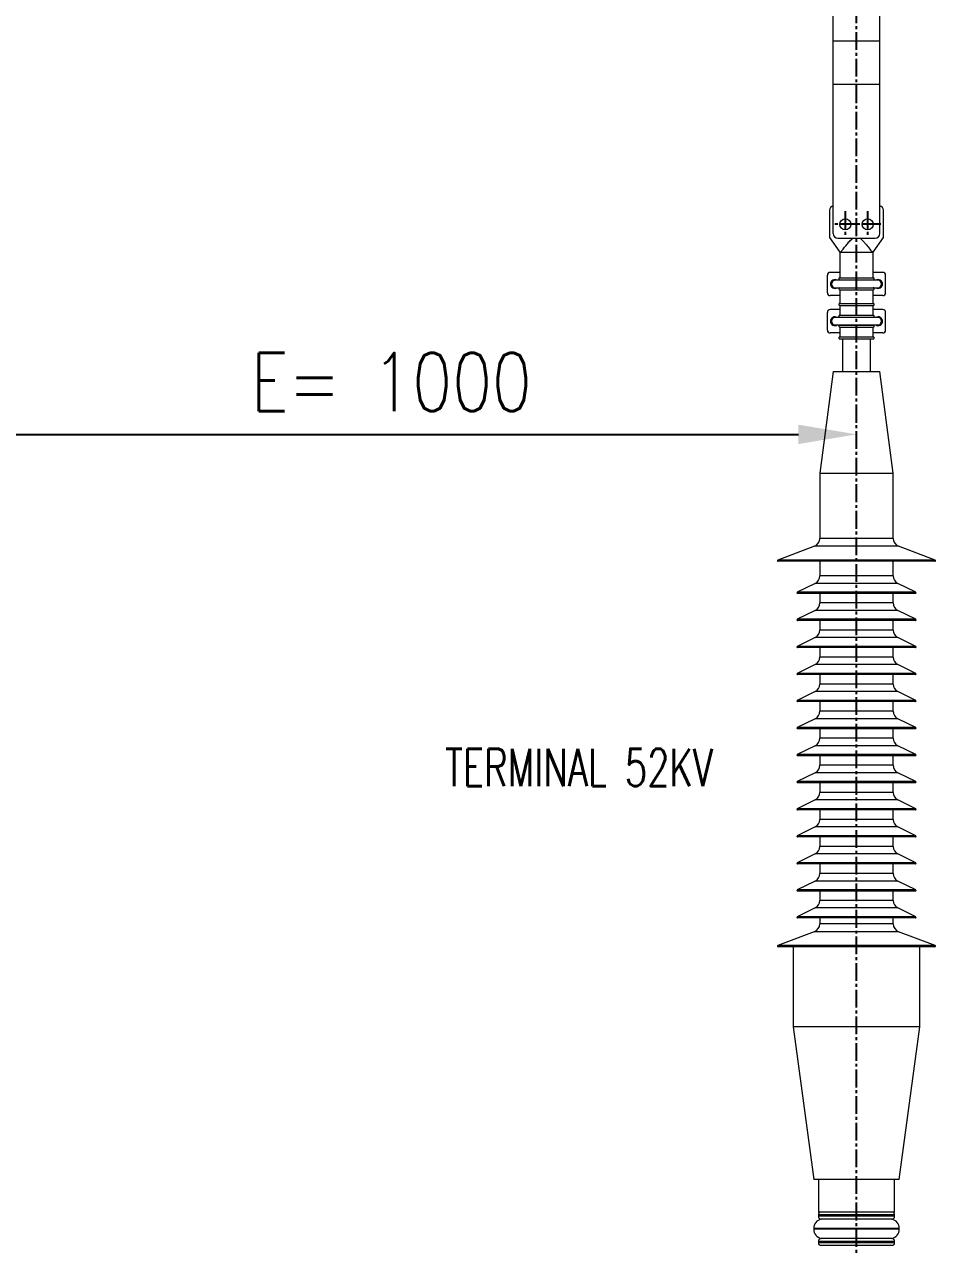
# Model space of a CAD drawing. Header units: millimetres. Extents: x 1587714 to 3094800, y -694377 to -413614.
# Drawn here: x 2030188 to 2031167, y -554249 to -552937 of the extents above; entities that cross this region are included whole.
import ezdxf

# ---------------------------------------------------------------- set-up
doc = ezdxf.new("R2010")
doc.units = ezdxf.units.MM
doc.linetypes.add('CENTER2', pattern=[28.575, 19.05, -3.175, 3.175, -3.175])
for name, color, linetype in [('0_EJES', 1, 'CENTER2'), ('M0_EQUIPOS', 7, 'Continuous'), ('M_DIM', 1, 'Continuous')]:
    doc.layers.add(name, color=color, linetype=linetype)
doc.styles.add('STYLE-MSF', font='simplex.shx', dxfattribs={"width": 0.8})
doc.dimstyles.new('DIM1-25', dxfattribs={"dimscale": 25, "dimtxt": 2.5, "dimasz": 2.5, "dimexe": 1.25, "dimexo": 0.5, "dimgap": 1, "dimtad": 1, "dimdec": 1, "dimtxsty": 'STYLE-MSF', "dimcen": 2.5, "dimclrd": 8, "dimclre": 8, "dimclrt": 3, "dimaunit": 1, "dimadec": 1, "dimazin": 2, "dimtfac": 1, "dimtdec": 1, "dimtmove": 0, "dimatfit": 3, "dimfxl": 1, "dimlwd": -1, "dimlwe": -1, "dimarcsym": 0})

# ---------------------------------------------------------------- blocks, each defined once
blk = doc.blocks.new('*D66')
at = {"layer": 'Defpoints', "color": 0}
for p in [(2030082.1, -553377.5), (2031082.1, -553377.5), (2031082.1, -553377.5)]:
    blk.add_point(p, dxfattribs=at)
at = {"layer": 'M_DIM', "color": 8}
for p, q in [((2030082.1, -553365), (2030082.1, -553346.2)), ((2031082.1, -553365), (2031082.1, -553346.2)), ((2030144.6, -553377.5), (2031019.6, -553377.5))]:
    blk.add_line(p, q, dxfattribs=at)
for points in [[(2030144.6, -553367.1), (2030144.6, -553387.9), (2030082.1, -553377.5)], [(2031019.6, -553367.1), (2031019.6, -553387.9), (2031082.1, -553377.5)]]:
    blk.add_solid(points, dxfattribs=at)
at = {"layer": 'M_DIM', "color": 3, "insert": (2030582.1, -553321.2), "char_height": 62.5, "attachment_point": 5, "style": 'STYLE-MSF'}
blk.add_mtext('E= 1000', dxfattribs=at)

msp = doc.modelspace()

# ---------------------------------------------------------------- linework, layer by layer
at = {"layer": '0_EJES'}
for p, q in [((2031082.082, -561136.8825), (2031082.082, -551102.9118)), ((2031070.0818, -553137.8644), (2031070.0818, -553165.8384)), ((2031094.0818, -553137.8644), (2031094.0818, -553165.8384)), ((2031084.0688, -553151.8514), (2031056.0948, -553151.8514)), ((2031108.0688, -553151.8514), (2031080.0948, -553151.8514))]:
    msp.add_line(p, q, dxfattribs=at)
at = {"layer": 'M0_EQUIPOS', "color": 40, "linetype": 'Continuous', "lineweight": 15}
for p, q in [((2031057.0816, -553161.8514), (2031057.0816, -552484.8514)), ((2031107.0818, -553161.8514), (2031107.0818, -552484.8514)), ((2031057.0816, -552954.8236), (2031107.0818, -552954.8236)), ((2031057.0816, -553161.8514), (2031057.0816, -553001.7624)), ((2031107.0818, -553001.7624), (2031057.0816, -553001.7624)), ((2031062.0817, -553166.8515), (2031102.0817, -553166.8515))]:
    msp.add_line(p, q, dxfattribs=at)
at = {"layer": 'M0_EQUIPOS', "color": 221, "linetype": 'Continuous', "lineweight": 15}
for p, q in [((2031053.0819, -553136.8514), (2031053.0819, -553166.1299)), ((2031111.082, -553166.1299), (2031111.082, -553136.8514)), ((2031053.0819, -553166.1299), (2031064.0902, -553181.8514)), ((2031100.0899, -553181.8514), (2031111.082, -553166.1299)), ((2031064.0902, -553181.8514), (2031064.0902, -553196.9959)), ((2031064.0902, -553181.8514), (2031065.1201, -553181.8514)), ((2031065.1201, -553181.8514), (2031099.0438, -553181.8514)), ((2031099.0438, -553181.8514), (2031100.0899, -553181.8514)), ((2031100.0733, -553196.9959), (2031100.0733, -553181.8514)), ((2031064.1178, -553203.4959), (2031053.7681, -553203.4959)), ((2031064.0902, -553196.9959), (2031064.1178, -553196.9959)), ((2031064.1178, -553196.9959), (2031064.1178, -553209.3793)), ((2031100.0456, -553209.3793), (2031100.0456, -553196.9959)), ((2031100.0456, -553196.9959), (2031100.0733, -553196.9959)), ((2031110.3954, -553203.4959), (2031100.0456, -553203.4959)), ((2031050.7683, -553225.4958), (2031050.7683, -553206.4958)), ((2031055.0179, -553215.676), (2031054.8448, -553215.6624)), ((2031055.0179, -553216.3157), (2031054.8448, -553216.3293)), ((2031105.082, -553211.9958), (2031059.082, -553211.9958)), ((2031064.1178, -553209.3793), (2031100.0456, -553209.3793)), ((2031064.1178, -553211.4959), (2031100.0456, -553211.4959)), ((2031064.1178, -553211.4959), (2031064.1178, -553211.9958)), ((2031100.0456, -553211.9958), (2031100.0456, -553211.4959)), ((2031113.3956, -553225.4958), (2031113.3956, -553206.4958)), ((2031064.1178, -553228.4958), (2031053.7681, -553228.4958)), ((2031059.082, -553219.9959), (2031105.082, -553219.9959)), ((2031064.1178, -553222.0792), (2031100.0456, -553222.0792)), ((2031064.1178, -553222.0792), (2031064.1178, -553236.8959)), ((2031100.0456, -553236.8959), (2031100.0456, -553222.0792)), ((2031110.3954, -553228.4958), (2031100.0456, -553228.4958)), ((2031064.1178, -553243.4958), (2031053.7681, -553243.4958)), ((2031064.1178, -553236.8959), (2031100.0456, -553236.8959)), ((2031064.1178, -553239.0125), (2031100.0456, -553239.0125)), ((2031064.1178, -553239.0125), (2031064.1178, -553249.5958)), ((2031100.0456, -553249.5958), (2031100.0456, -553239.0125)), ((2031110.3954, -553243.4958), (2031100.0456, -553243.4958)), ((2031050.7683, -553265.4958), (2031050.7683, -553246.4958)), ((2031055.0179, -553255.676), (2031054.8448, -553255.6624)), ((2031055.0179, -553256.3157), (2031054.8448, -553256.3293)), ((2031105.082, -553251.9959), (2031059.082, -553251.9959)), ((2031064.1178, -553249.5958), (2031100.0456, -553249.5958)), ((2031064.1178, -553251.7125), (2031100.0456, -553251.7125)), ((2031064.1178, -553251.7125), (2031064.1178, -553251.9959)), ((2031100.0456, -553251.9959), (2031100.0456, -553251.7125)), ((2031113.3956, -553265.4958), (2031113.3956, -553246.4958)), ((2031064.1178, -553268.4959), (2031053.7681, -553268.4959)), ((2031059.082, -553259.9958), (2031105.082, -553259.9958)), ((2031064.1178, -553259.9958), (2031064.1178, -553260.1792)), ((2031064.1178, -553260.1792), (2031100.0456, -553260.1792)), ((2031064.1178, -553262.2958), (2031100.0456, -553262.2958)), ((2031064.1178, -553262.2958), (2031064.1178, -553272.8792)), ((2031100.0456, -553260.1792), (2031100.0456, -553259.9958)), ((2031100.0456, -553272.8792), (2031100.0456, -553262.2958)), ((2031110.3954, -553268.4959), (2031100.0456, -553268.4959)), ((2031064.1178, -553272.8792), (2031100.0456, -553272.8792)), ((2031064.1178, -553274.9959), (2031100.0456, -553274.9959)), ((2031067.0818, -553274.9959), (2031067.0818, -553309.9958)), ((2031097.0821, -553309.9958), (2031097.0821, -553274.9959)), ((2031057.0816, -553309.9958), (2031042.582, -553418.9959)), ((2031057.0816, -553309.9958), (2031107.0818, -553309.9958)), ((2031121.582, -553418.9959), (2031107.0818, -553309.9958)), ((2031042.582, -553418.9959), (2031042.582, -553488.9958)), ((2031042.582, -553418.9959), (2031121.582, -553418.9959)), ((2031121.582, -553488.9958), (2031121.582, -553418.9959)), ((2031042.582, -553488.9958), (2031121.582, -553488.9958)), ((2031042.5834, -553488.9958), (2031042.5834, -553489.2943)), ((2031121.58, -553489.2943), (2031042.5834, -553489.2943)), ((2031121.58, -553489.2943), (2031121.58, -553488.9958)), ((2031036.7669, -553497.7125), (2030997.4913, -553512.5642)), ((2031127.397, -553497.7125), (2031036.7669, -553497.7125)), ((2031166.6722, -553512.5642), (2031127.397, -553497.7125)), ((2031166.6722, -553512.5642), (2030997.4913, -553512.5642)), ((2031166.4423, -553513.8222), (2030997.7211, -553513.8222)), ((2031042.582, -553513.8222), (2031042.582, -553529.5137)), ((2031121.582, -553529.5137), (2031121.582, -553513.8222)), ((2031121.582, -553529.5137), (2031042.582, -553529.5137)), ((2031037.5919, -553537.5709), (2031018.4659, -553547.0903)), ((2031126.5716, -553537.5709), (2031037.5919, -553537.5709)), ((2031145.6975, -553547.0903), (2031126.5716, -553537.5709)), ((2031145.6975, -553547.0903), (2031018.4659, -553547.0903)), ((2031145.4081, -553548.3222), (2031018.7554, -553548.3222)), ((2031042.582, -553548.3222), (2031042.582, -553558.5734)), ((2031121.582, -553558.5734), (2031042.582, -553558.5734)), ((2031121.582, -553558.5734), (2031121.582, -553548.3222)), ((2031037.5919, -553566.6306), (2031018.4659, -553576.15)), ((2031126.5716, -553566.6306), (2031037.5919, -553566.6306)), ((2031145.6975, -553576.15), (2031126.5716, -553566.6306)), ((2031145.6975, -553576.15), (2031018.4659, -553576.15)), ((2031145.4081, -553577.3819), (2031018.7554, -553577.3819)), ((2031042.582, -553577.3819), (2031042.582, -553587.6331)), ((2031121.582, -553587.6331), (2031121.582, -553577.3819)), ((2031037.5919, -553595.6903), (2031018.4659, -553605.2096)), ((2031126.5716, -553595.6903), (2031037.5919, -553595.6903)), ((2031121.582, -553587.6331), (2031042.582, -553587.6331)), ((2031145.6975, -553605.2096), (2031126.5716, -553595.6903)), ((2031145.6975, -553605.2096), (2031018.4659, -553605.2096)), ((2031145.4081, -553606.4415), (2031018.7554, -553606.4415)), ((2031042.582, -553606.4415), (2031042.582, -553616.6927)), ((2031121.582, -553616.6927), (2031121.582, -553606.4415)), ((2031037.5919, -553624.7499), (2031018.4659, -553634.2693)), ((2031126.5716, -553624.7499), (2031037.5919, -553624.7499)), ((2031121.582, -553616.6927), (2031042.582, -553616.6927)), ((2031145.6975, -553634.2693), (2031126.5716, -553624.7499)), ((2031145.6975, -553634.2693), (2031018.4659, -553634.2693)), ((2031145.4081, -553635.5012), (2031018.7554, -553635.5012)), ((2031042.582, -553635.5012), (2031042.582, -553645.7524)), ((2031121.582, -553645.7524), (2031121.582, -553635.5012)), ((2031121.582, -553645.7524), (2031042.582, -553645.7524)), ((2031037.5919, -553653.8096), (2031018.4659, -553663.329)), ((2031145.6975, -553663.329), (2031018.4659, -553663.329)), ((2031126.5716, -553653.8096), (2031037.5919, -553653.8096)), ((2031145.6975, -553663.329), (2031126.5716, -553653.8096)), ((2031145.4081, -553664.5609), (2031018.7554, -553664.5609)), ((2031042.582, -553664.5609), (2031042.582, -553674.8121)), ((2031121.582, -553674.8121), (2031042.582, -553674.8121)), ((2031121.582, -553674.8121), (2031121.582, -553664.5609)), ((2031037.5919, -553682.8693), (2031018.4659, -553692.3886)), ((2031126.5716, -553682.8693), (2031037.5919, -553682.8693)), ((2031145.6975, -553692.3886), (2031126.5716, -553682.8693)), ((2031145.6975, -553692.3886), (2031018.4659, -553692.3886)), ((2031145.4081, -553693.6206), (2031018.7554, -553693.6206)), ((2031042.582, -553693.6206), (2031042.582, -553703.8718)), ((2031121.582, -553703.8718), (2031121.582, -553693.6206)), ((2031037.5919, -553711.9289), (2031018.4659, -553721.4483)), ((2031126.5716, -553711.9289), (2031037.5919, -553711.9289)), ((2031121.582, -553703.8718), (2031042.582, -553703.8718)), ((2031145.6975, -553721.4483), (2031126.5716, -553711.9289)), ((2031145.6975, -553721.4483), (2031018.4659, -553721.4483)), ((2031145.4081, -553722.6802), (2031018.7554, -553722.6802)), ((2031042.582, -553722.6802), (2031042.582, -553732.9314)), ((2031121.582, -553732.9314), (2031121.582, -553722.6802)), ((2031037.5919, -553740.9886), (2031018.4659, -553750.508)), ((2031126.5716, -553740.9886), (2031037.5919, -553740.9886)), ((2031121.582, -553732.9314), (2031042.582, -553732.9314)), ((2031145.6975, -553750.508), (2031126.5716, -553740.9886)), ((2031145.6975, -553750.508), (2031018.4659, -553750.508)), ((2031145.4081, -553751.7399), (2031018.7554, -553751.7399)), ((2031042.582, -553751.7399), (2031042.582, -553761.9911)), ((2031121.582, -553761.9911), (2031121.582, -553751.7399)), ((2031121.582, -553761.9911), (2031042.582, -553761.9911)), ((2031037.5919, -553770.0483), (2031018.4659, -553779.5677)), ((2031145.6975, -553779.5677), (2031018.4659, -553779.5677)), ((2031145.4081, -553780.7996), (2031018.7554, -553780.7996)), ((2031126.5716, -553770.0483), (2031037.5919, -553770.0483)), ((2031042.582, -553780.7996), (2031042.582, -553791.0508)), ((2031121.582, -553791.0508), (2031121.582, -553780.7996)), ((2031145.6975, -553779.5677), (2031126.5716, -553770.0483)), ((2031121.582, -553791.0508), (2031042.582, -553791.0508)), ((2031037.5919, -553799.108), (2031018.4659, -553808.6273)), ((2031145.6975, -553808.6273), (2031018.4659, -553808.6273)), ((2031126.5716, -553799.108), (2031037.5919, -553799.108)), ((2031145.6975, -553808.6273), (2031126.5716, -553799.108)), ((2031145.4081, -553809.8592), (2031018.7554, -553809.8592)), ((2031042.582, -553809.8592), (2031042.582, -553820.1104)), ((2031121.582, -553820.1104), (2031042.582, -553820.1104)), ((2031121.582, -553820.1104), (2031121.582, -553809.8592)), ((2031037.5919, -553828.1676), (2031018.4659, -553837.687)), ((2031126.5716, -553828.1676), (2031037.5919, -553828.1676)), ((2031145.6975, -553837.687), (2031126.5716, -553828.1676)), ((2031145.6975, -553837.687), (2031018.4659, -553837.687)), ((2031145.4081, -553838.9189), (2031018.7554, -553838.9189)), ((2031042.582, -553838.9189), (2031042.582, -553849.1701)), ((2031121.582, -553849.1701), (2031121.582, -553838.9189)), ((2031037.5919, -553857.2273), (2031018.4659, -553866.7467)), ((2031126.5716, -553857.2273), (2031037.5919, -553857.2273)), ((2031121.582, -553849.1701), (2031042.582, -553849.1701)), ((2031145.6975, -553866.7467), (2031126.5716, -553857.2273)), ((2031145.6975, -553866.7467), (2031018.4659, -553866.7467)), ((2031145.4081, -553867.9786), (2031018.7554, -553867.9786)), ((2031042.582, -553867.9786), (2031042.582, -553878.0604)), ((2031121.582, -553878.0604), (2031121.582, -553867.9786)), ((2031037.5919, -553886.1176), (2031018.4645, -553895.6377)), ((2031126.5716, -553886.1176), (2031037.5919, -553886.1176)), ((2031121.582, -553878.0604), (2031042.582, -553878.0604)), ((2031145.6994, -553895.6377), (2031126.5716, -553886.1176)), ((2031145.6994, -553895.6377), (2031018.4645, -553895.6377)), ((2031145.4095, -553896.8696), (2031018.7539, -553896.8696)), ((2031042.5805, -553896.8696), (2031042.5805, -553903.2955)), ((2031121.5834, -553903.2955), (2031121.5834, -553896.8696)), ((2031036.7636, -553911.7137), (2030997.4913, -553926.5642)), ((2031127.3998, -553911.7137), (2031036.7636, -553911.7137)), ((2031121.5834, -553903.2955), (2031042.5805, -553903.2955)), ((2031166.6722, -553926.5642), (2031127.3998, -553911.7137)), ((2031166.6722, -553926.5642), (2030997.4913, -553926.5642)), ((2031166.4423, -553927.8222), (2030997.7211, -553927.8222)), ((2031014.0819, -553927.8222), (2031014.0819, -554013.8222)), ((2031150.082, -554013.8222), (2031150.082, -553927.8222)), ((2031014.0819, -554013.8222), (2031036.0817, -554177.8222)), ((2031150.082, -554013.8222), (2031014.0819, -554013.8222)), ((2031128.0817, -554177.8222), (2031150.082, -554013.8222)), ((2031128.0817, -554177.8222), (2031036.0817, -554177.8222)), ((2031041.0818, -554177.8222), (2031041.0818, -554212.8222)), ((2031123.0816, -554212.8222), (2031123.0816, -554177.8222)), ((2031123.0816, -554212.8222), (2031041.0818, -554212.8222)), ((2031121.1418, -554213.0157), (2031043.0216, -554213.0157)), ((2031041.0818, -554215.8222), (2031041.0818, -554217.3222)), ((2031123.0816, -554215.8222), (2031041.0818, -554215.8222)), ((2031123.0816, -554217.3222), (2031041.0818, -554217.3222)), ((2031120.0818, -554220.3222), (2031044.0816, -554220.3222)), ((2031120.0618, -554220.5202), (2031044.1016, -554220.5202)), ((2031123.0816, -554217.3222), (2031123.0816, -554215.8222)), ((2031036.0817, -554230.3222), (2031036.0817, -554231.3222)), ((2031128.0817, -554230.3222), (2031036.0817, -554230.3222)), ((2031128.0817, -554231.3222), (2031036.0817, -554231.3222)), ((2031120.0818, -554241.3222), (2031044.0816, -554241.3222)), ((2031120.0618, -554241.1242), (2031044.1016, -554241.1242)), ((2031128.0817, -554231.3222), (2031128.0817, -554230.3222)), ((2031041.0818, -554244.3222), (2031041.0818, -554245.8222)), ((2031123.0816, -554244.3222), (2031041.0818, -554244.3222)), ((2031123.0816, -554245.8222), (2031041.0818, -554245.8222)), ((2031121.1418, -554248.6286), (2031043.0216, -554248.6286)), ((2031123.0816, -554245.8222), (2031123.0816, -554244.3222))]:
    msp.add_line(p, q, dxfattribs=at)
at = {"layer": 'M0_EQUIPOS', "color": 221, "linetype": 'Continuous', "lineweight": 15, "flags": 128}
for points in [[(2031055.0818, -553215.9958), (2031055.1819, -553215.1058), (2031055.6177, -553213.9958)], [(2031055.0818, -553255.9959), (2031055.1819, -553255.1057), (2031055.6177, -553253.9958)]]:
    msp.add_lwpolyline(points, dxfattribs=at)
at = {"layer": 'M0_EQUIPOS', "color": 40, "linetype": 'Continuous', "lineweight": 15}
for centre in [(2031070.0818, -553151.8514), (2031094.0818, -553151.8514)]:
    msp.add_circle(centre, 6, dxfattribs=at)
at = {"layer": 'M0_EQUIPOS', "color": 221, "linetype": 'Continuous', "lineweight": 15}
for centre, radius, start, end in [((2031058.0818, -553136.8514), 5, 101.536959, 180), ((2031106.0818, -553136.8514), 5, 0, 78.463041), ((2031053.7681, -553206.4958), 3, 90, 180), ((2031110.3955, -553206.4958), 3, 0, 90), ((2031058.8507, -553215.9958), 4.75, 57.3631025, 180), ((2031058.8507, -553215.9958), 4.75, 180, 302.6368975), ((2031059.0818, -553215.9958), 4.25, 70.2500772, 180), ((2031059.0818, -553215.9958), 4.25, 180, 289.7499228), ((2031059.0818, -553215.9958), 4.0767, 78.8682305, 175.5), ((2031059.0818, -553215.9958), 4.0767, 184.5, 281.1317695), ((2031059.0818, -553215.9958), 4, 90, 180), ((2031059.0818, -553215.9958), 4, 180, 270), ((2031059.0818, -553215.9958), 4, 90, 150), ((2031105.313, -553215.9958), 4.75, 0, 122.6368975), ((2031105.313, -553215.9958), 4.75, 237.3631025, 0), ((2031105.0818, -553215.9958), 4.25, 0, 109.7499228), ((2031105.0818, -553215.9958), 4.25, 250.2500772, 0), ((2031105.0818, -553215.9958), 4.0767, 258.8682305, 101.1317695), ((2031105.0818, -553215.9958), 4, 0, 90), ((2031105.0818, -553215.9958), 4, 270, 0), ((2031053.7681, -553225.4958), 3, 180, 270), ((2031064.1147, -553221.0231), 1.056, 103.4072138, 270.1676566), ((2031110.3955, -553225.4958), 3, 270, 0), ((2031053.7681, -553246.4958), 3, 90, 180), ((2031110.3955, -553246.4958), 3, 0, 90), ((2031058.8507, -553255.9958), 4.75, 57.3631025, 180), ((2031058.8507, -553255.9958), 4.75, 180, 302.6368975), ((2031059.0818, -553255.9958), 4.25, 70.2500772, 180), ((2031059.0818, -553255.9958), 4.25, 180, 289.7499228), ((2031059.0818, -553255.9958), 4.0767, 78.8682305, 175.5), ((2031059.0818, -553255.9958), 4.0767, 184.5, 281.1317695), ((2031059.0818, -553255.9958), 4, 90, 180), ((2031059.0818, -553255.9958), 4, 180, 270), ((2031059.0818, -553255.9958), 4, 90, 150), ((2031105.313, -553255.9958), 4.75, 0, 122.6368975), ((2031105.313, -553255.9958), 4.75, 237.3631025, 0), ((2031105.0818, -553255.9958), 4.25, 0, 109.7499228), ((2031105.0818, -553255.9958), 4.25, 250.2500772, 0), ((2031105.0818, -553255.9958), 4.0767, 258.8682305, 101.1317695), ((2031105.0818, -553255.9958), 4, 0, 90), ((2031105.0818, -553255.9958), 4, 270, 0), ((2031053.7681, -553265.4958), 3, 180, 270), ((2031110.3955, -553265.4958), 3, 270, 0), ((2031033.5834, -553489.2943), 9, 290.7137157, 0), ((2031130.5802, -553489.2943), 9, 180, 249.2862843), ((2030997.7212, -553513.1722), 0.65, 110.7137157, 270), ((2031166.4424, -553513.1722), 0.65, 270, 69.2862843), ((2031033.5818, -553529.5137), 9, 296.4602921, 0), ((2031130.5818, -553529.5137), 9, 180, 243.5397079), ((2031018.7556, -553547.6722), 0.65, 116.4602921, 270), ((2031033.5818, -553558.5734), 9, 296.4602921, 0), ((2031130.5818, -553558.5734), 9, 180, 243.5397079), ((2031145.4081, -553547.6722), 0.65, 270, 63.5397079), ((2031018.7556, -553576.7319), 0.65, 116.4602921, 270), ((2031145.4081, -553576.7319), 0.65, 270, 63.5397079), ((2031033.5818, -553587.6331), 9, 296.4602921, 0), ((2031130.5818, -553587.6331), 9, 180, 243.5397079), ((2031018.7556, -553605.7915), 0.65, 116.4602921, 270), ((2031145.4081, -553605.7915), 0.65, 270, 63.5397079), ((2031033.5818, -553616.6927), 9, 296.4602921, 0), ((2031130.5818, -553616.6927), 9, 180, 243.5397079), ((2031018.7556, -553634.8512), 0.65, 116.4602921, 270), ((2031145.4081, -553634.8512), 0.65, 270, 63.5397079), ((2031033.5818, -553645.7524), 9, 296.4602921, 0), ((2031130.5818, -553645.7524), 9, 180, 243.5397079), ((2031018.7556, -553663.9109), 0.65, 116.4602921, 270), ((2031145.4081, -553663.9109), 0.65, 270, 63.5397079), ((2031033.5818, -553674.8121), 9, 296.4602921, 0), ((2031130.5818, -553674.8121), 9, 180, 243.5397079), ((2031018.7556, -553692.9706), 0.65, 116.4602921, 270), ((2031145.4081, -553692.9706), 0.65, 270, 63.5397079), ((2031033.5818, -553703.8718), 9, 296.4602921, 0), ((2031130.5818, -553703.8718), 9, 180, 243.5397079), ((2031018.7556, -553722.0302), 0.65, 116.4602921, 270), ((2031145.4081, -553722.0302), 0.65, 270, 63.5397079), ((2031033.5818, -553732.9314), 9, 296.4602921, 0), ((2031130.5818, -553732.9314), 9, 180, 243.5397079), ((2031018.7556, -553751.0899), 0.65, 116.4602921, 270), ((2031145.4081, -553751.0899), 0.65, 270, 63.5397079), ((2031033.5818, -553761.9911), 9, 296.4602921, 0), ((2031130.5818, -553761.9911), 9, 180, 243.5397079), ((2031018.7556, -553780.1496), 0.65, 116.4602921, 270), ((2031145.4081, -553780.1496), 0.65, 270, 63.5397079), ((2031033.5818, -553791.0508), 9, 296.4602921, 0), ((2031130.5818, -553791.0508), 9, 180, 243.5397079), ((2031018.7556, -553809.2092), 0.65, 116.4602921, 270), ((2031145.4081, -553809.2092), 0.65, 270, 63.5397079), ((2031033.5818, -553820.1104), 9, 296.4602921, 0), ((2031130.5818, -553820.1104), 9, 180, 243.5397079), ((2031018.7556, -553838.2689), 0.65, 116.4602921, 270), ((2031145.4081, -553838.2689), 0.65, 270, 63.5397079), ((2031033.5818, -553849.1701), 9, 296.4602921, 0), ((2031130.5818, -553849.1701), 9, 180, 243.5397079), ((2031018.7556, -553867.3286), 0.65, 116.4602921, 270), ((2031145.4081, -553867.3286), 0.65, 270, 63.5397079), ((2031033.5818, -553878.0604), 9, 296.4602921, 0), ((2031130.5818, -553878.0604), 9, 180, 243.5397079), ((2031018.754, -553896.2196), 0.65, 116.4602921, 270), ((2031145.4096, -553896.2196), 0.65, 270, 63.5397079), ((2031033.5803, -553903.2955), 9, 290.7137157, 0), ((2031130.5833, -553903.2955), 9, 180, 249.2862843), ((2030997.7212, -553927.1722), 0.65, 110.7137157, 270), ((2031166.4424, -553927.1722), 0.65, 270, 69.2862843), ((2031044.0818, -554215.8222), 3, 110.6935413, 180), ((2031042.9864, -554212.9222), 0.1, 290.6935413, 90), ((2031121.1773, -554212.9222), 0.1, 90, 249.3064587), ((2031120.0818, -554215.8222), 3, 0, 69.3064587), ((2031046.0818, -554230.3222), 10, 101.4211863, 180), ((2031044.0818, -554217.3222), 3, 180, 270), ((2031044.0818, -554220.4222), 0.1, 281.4211863, 90.0000007), ((2031120.0818, -554220.4222), 0.1, 89.9999993, 258.5788137), ((2031118.0818, -554230.3222), 10, 0, 78.5788137), ((2031120.0818, -554217.3222), 3, 270, 0), ((2031046.0818, -554231.3222), 10, 180, 258.5788137), ((2031044.0818, -554244.3222), 3, 90, 180), ((2031044.0818, -554241.2222), 0.1, 269.9999993, 78.5788134), ((2031120.0818, -554241.2222), 0.1, 101.4211866, 270.0000007), ((2031118.0818, -554231.3222), 10, 281.4211863, 0), ((2031120.0818, -554244.3222), 3, 0, 90), ((2031044.0818, -554245.8222), 3, 180, 249.3064587), ((2031042.9864, -554248.7222), 0.1, 270, 69.3064595), ((2031121.1773, -554248.7222), 0.1, 110.6935405, 270), ((2031120.0818, -554245.8222), 3, 290.6935413, 0)]:
    msp.add_arc(centre, radius, start, end, dxfattribs=at)
at = {"layer": 'M0_EQUIPOS', "color": 40, "linetype": 'Continuous', "lineweight": 15}
for centre, start, end in [((2031062.0818, -553161.8514), 180, 270), ((2031102.0818, -553161.8514), 270, 0)]:
    msp.add_arc(centre, 5, start, end, dxfattribs=at)
at = {"layer": 'M0_EQUIPOS', "color": 221, "linetype": 'Continuous', "lineweight": 15}
for points, knots in [([(2031065.1201, -553181.8514), (2031066.0126, -553180.7072), (2031067.9066, -553178.279), (2031070.7882, -553174.5485), (2031073.957, -553170.8614), (2031076.436, -553168.1339), (2031078.1356, -553167.0588), (2031078.4635, -553166.8515)], [0, 0, 0, 0, 0.21610322, 0.45860161, 0.700999875, 0.942320676, 1, 1, 1, 1]), ([(2031085.7667, -553166.8515), (2031086.1186, -553167.0968), (2031087.456, -553168.0293), (2031089.4225, -553170.0923), (2031093.5679, -553174.7827), (2031096.6743, -553178.7927), (2031099.0438, -553181.8514)], [0, 0, 0, 0, 0.063994505, 0.24321106, 0.422723274, 1, 1, 1, 1]), ([(2031064.1178, -553209.3793), (2031064.0235, -553209.3867), (2031063.8099, -553209.4035), (2031063.5031, -553209.5517), (2031063.2437, -553209.8039), (2031063.0827, -553210.129), (2031063.039, -553210.4884), (2031063.1169, -553210.8416), (2031063.3069, -553211.1499), (2031063.5881, -553211.3764), (2031063.8753, -553211.4831), (2031064.0559, -553211.4926), (2031064.1178, -553211.4959)], [0, 0, 0, 0, 0.085263649, 0.19292598, 0.300415542, 0.40780323, 0.515011031, 0.62217421, 0.729329256, 0.836584813, 0.943928118, 1, 1, 1, 1]), ([(2031100.0456, -553211.4959), (2031100.1395, -553211.4886), (2031100.3525, -553211.4719), (2031100.6589, -553211.3244), (2031100.9188, -553211.0728), (2031101.0801, -553210.7478), (2031101.1252, -553210.3886), (2031101.0568, -553210.0794), (2031100.911, -553209.8027), (2031100.6919, -553209.5747), (2031100.3795, -553209.4089), (2031100.1531, -553209.3888), (2031100.0456, -553209.3793)], [0, 0, 0, 0, 0.084795795, 0.192356055, 0.299834471, 0.40717934, 0.514396152, 0.621537492, 0.688317679, 0.795715022, 0.903031478, 1, 1, 1, 1]), ([(2031100.0456, -553222.0792), (2031100.1395, -553222.0718), (2031100.3525, -553222.0551), (2031100.6589, -553221.9076), (2031100.9188, -553221.6561), (2031101.0801, -553221.3311), (2031101.1252, -553220.9719), (2031101.0568, -553220.6626), (2031100.911, -553220.3859), (2031100.6919, -553220.158), (2031100.3795, -553219.9921), (2031100.1531, -553219.972), (2031100.0456, -553219.9625)], [0, 0, 0, 0, 0.0847978363, 0.1923576673, 0.2998231039, 0.4071836555, 0.5143821864, 0.6215230995, 0.6883189224, 0.7957158369, 0.9030318646, 1, 1, 1, 1]), ([(2031064.1178, -553236.8959), (2031064.0235, -553236.9033), (2031063.8099, -553236.9202), (2031063.5031, -553237.0684), (2031063.2437, -553237.3205), (2031063.0827, -553237.6457), (2031063.039, -553238.0051), (2031063.1169, -553238.3583), (2031063.3069, -553238.6665), (2031063.5881, -553238.8931), (2031063.8753, -553238.9997), (2031064.0559, -553239.0093), (2031064.1178, -553239.0125)], [0, 0, 0, 0, 0.0852633466, 0.1929252954, 0.300401899, 0.4078053321, 0.5150127523, 0.6221755511, 0.7293302167, 0.8365853932, 0.9439283175, 1, 1, 1, 1]), ([(2031100.0456, -553239.0125), (2031100.1395, -553239.0052), (2031100.3525, -553238.9886), (2031100.6589, -553238.841), (2031100.9188, -553238.5895), (2031101.0801, -553238.2645), (2031101.1252, -553237.9053), (2031101.0568, -553237.596), (2031100.911, -553237.3194), (2031100.6919, -553237.0914), (2031100.3795, -553236.9255), (2031100.1531, -553236.9055), (2031100.0456, -553236.8959)], [0, 0, 0, 0, 0.084796365, 0.192364917, 0.299831505, 0.407193207, 0.514392886, 0.621534947, 0.688315583, 0.795713648, 0.903030826, 1, 1, 1, 1]), ([(2031064.1178, -553249.5958), (2031064.0235, -553249.6033), (2031063.8099, -553249.6201), (2031063.5031, -553249.7684), (2031063.2437, -553250.0205), (2031063.0827, -553250.3456), (2031063.039, -553250.705), (2031063.1169, -553251.0583), (2031063.3069, -553251.3665), (2031063.5882, -553251.593), (2031063.8753, -553251.6997), (2031064.0559, -553251.7092), (2031064.1178, -553251.7125)], [0, 0, 0, 0, 0.0852658405, 0.1929279101, 0.3004046341, 0.407792061, 0.5150174645, 0.6221803834, 0.7293351691, 0.8365791422, 0.9439282547, 1, 1, 1, 1]), ([(2031100.0456, -553251.7125), (2031100.1395, -553251.7052), (2031100.3525, -553251.6886), (2031100.6589, -553251.5409), (2031100.9188, -553251.2894), (2031101.0801, -553250.9644), (2031101.1252, -553250.6052), (2031101.0568, -553250.296), (2031100.911, -553250.0193), (2031100.6919, -553249.7914), (2031100.3796, -553249.6254), (2031100.1531, -553249.6053), (2031100.0456, -553249.5958)], [0, 0, 0, 0, 0.084795671, 0.192363343, 0.299829051, 0.407189874, 0.514388675, 0.621529859, 0.688309949, 0.795707134, 0.90303162, 1, 1, 1, 1]), ([(2031064.1178, -553260.1792), (2031064.0235, -553260.1867), (2031063.8099, -553260.2035), (2031063.5031, -553260.3517), (2031063.2437, -553260.6038), (2031063.0827, -553260.9289), (2031063.039, -553261.2884), (2031063.1169, -553261.6416), (2031063.3069, -553261.9499), (2031063.5882, -553262.1763), (2031063.8753, -553262.283), (2031064.0559, -553262.2926), (2031064.1178, -553262.2958)], [0, 0, 0, 0, 0.0852636467, 0.1929259745, 0.3004029563, 0.4077906408, 0.5150163013, 0.6221794773, 0.72933452, 0.8365787502, 0.9439281202, 1, 1, 1, 1]), ([(2031100.0456, -553262.2958), (2031100.1395, -553262.2885), (2031100.3525, -553262.2719), (2031100.6589, -553262.1243), (2031100.9188, -553261.8728), (2031101.0801, -553261.5478), (2031101.1252, -553261.1886), (2031101.0568, -553260.8793), (2031100.911, -553260.6027), (2031100.6919, -553260.3747), (2031100.3795, -553260.2088), (2031100.1531, -553260.1888), (2031100.0456, -553260.1792)], [0, 0, 0, 0, 0.084796365, 0.192364917, 0.299831505, 0.407193207, 0.514392886, 0.621534947, 0.688315583, 0.795713648, 0.903030826, 1, 1, 1, 1]), ([(2031064.1178, -553272.8792), (2031064.0235, -553272.8866), (2031063.8099, -553272.9035), (2031063.5031, -553273.0517), (2031063.2437, -553273.3038), (2031063.0827, -553273.629), (2031063.039, -553273.9884), (2031063.1168, -553274.3416), (2031063.3069, -553274.6498), (2031063.5881, -553274.8763), (2031063.8753, -553274.9831), (2031064.0559, -553274.9926), (2031064.1178, -553274.9959)], [0, 0, 0, 0, 0.0852657556, 0.1929201248, 0.3004093184, 0.4077966385, 0.5150219352, 0.6221847475, 0.7293241148, 0.8365793048, 0.9439283105, 1, 1, 1, 1]), ([(2031100.0456, -553274.9959), (2031100.1395, -553274.9885), (2031100.3525, -553274.9719), (2031100.6589, -553274.8243), (2031100.9188, -553274.5728), (2031101.0801, -553274.2478), (2031101.1252, -553273.8886), (2031101.0568, -553273.5793), (2031100.911, -553273.3026), (2031100.6919, -553273.0747), (2031100.3795, -553272.9088), (2031100.1531, -553272.8887), (2031100.0456, -553272.8792)], [0, 0, 0, 0, 0.0847978363, 0.1923576673, 0.2998231039, 0.4071836555, 0.5143821864, 0.6215230995, 0.6883189224, 0.7957158369, 0.9030318646, 1, 1, 1, 1])]:
    msp.add_open_spline(points, degree=3, knots=knots, dxfattribs=at)

# ---------------------------------------------------------------- texts
at = {"layer": 'M_DIM', "color": 7, "style": 'STYLE-MSF', "width": 0.7}
msp.add_text('TERMINAL 52KV', height=40, dxfattribs=at).set_placement((2030639.882, -553755.2225))

# ---------------------------------------------------------------- dimensions: what is measured, and where the dimension line sits
at = {"layer": 'M_DIM'}
dim = msp.add_linear_dim(base=(2031082.082, -553377.4761), p1=(2030082.082, -553377.4761), p2=(2031082.082, -553377.4761), text='E= <>', dimstyle='DIM1-25', dxfattribs=at)
dim.commit()
dim.dimension.update_dxf_attribs({"geometry": '*D66', "text_midpoint": (2030582.082, -553377.4761), "dimtype": 160})

doc.saveas('drawing.dxf')
